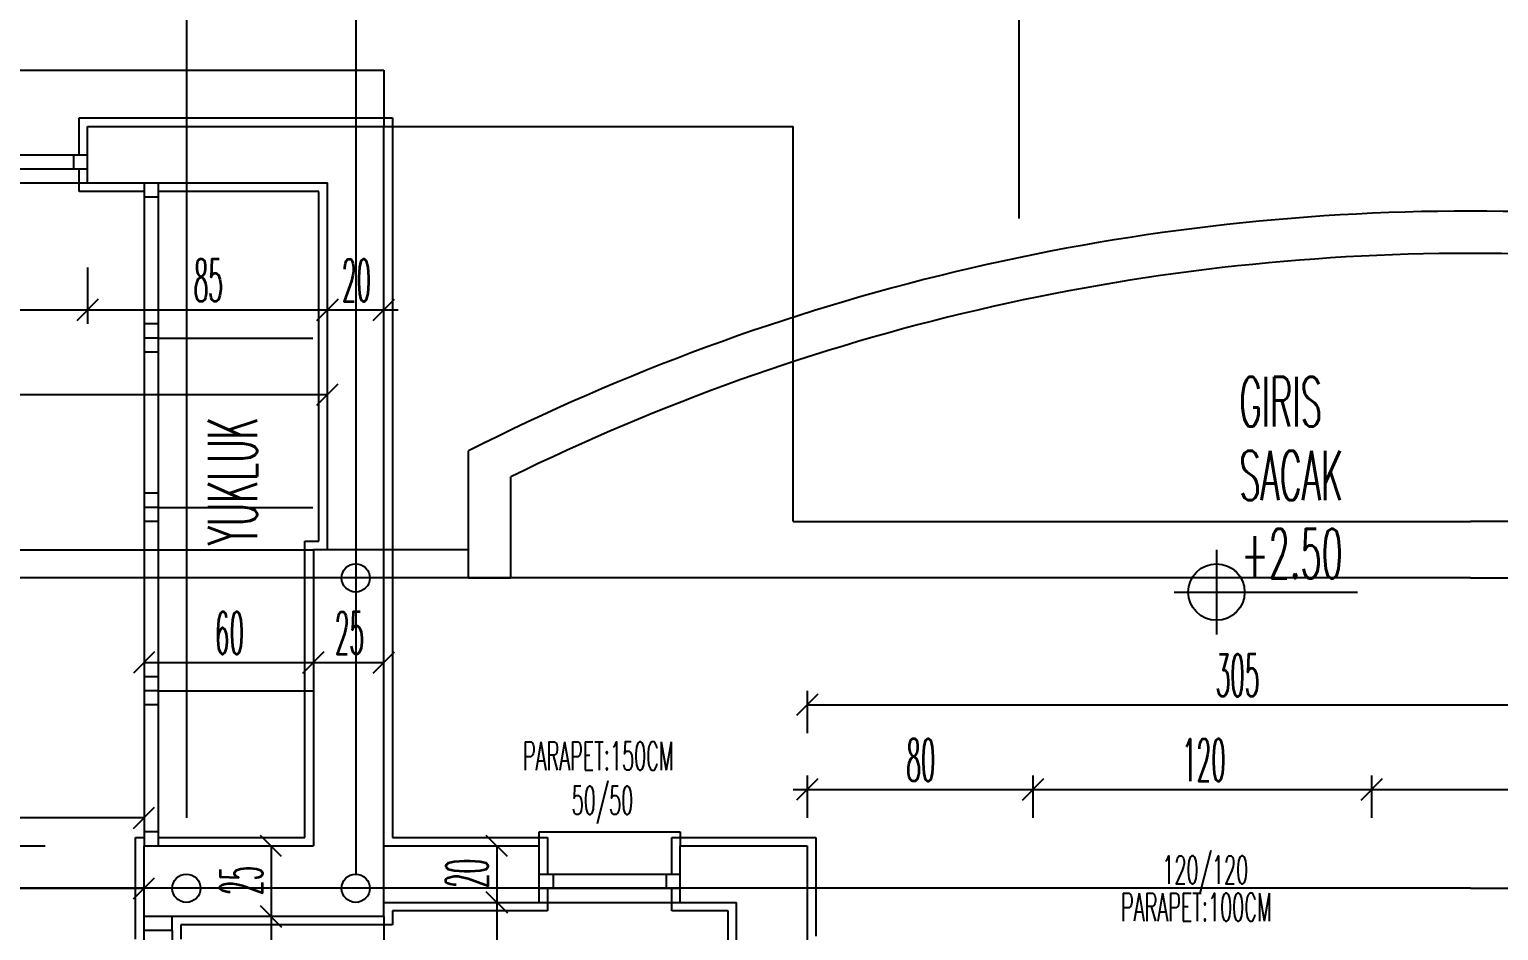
# Model space of a CAD drawing. Extents: x 78 to 306, y -397 to 18.
# Drawn here: x 276.321 to 276.4251, y -396.4846 to -396.4207 of the extents above; entities that cross this region are included whole.
import ezdxf

# ---------------------------------------------------------------- set-up
doc = ezdxf.new("R2010")
doc.units = 0
doc.header["$LTSCALE"] = 0.5
doc.header["$MEASUREMENT"] = 0
for name, pattern in [('DASHDOT2', [0.5, 0.25, -0.125, 0, -0.125]), ('DASHED', [0.75, 0.5, -0.25]), ('DOT2', [0.125, 0, -0.125])]:
    doc.linetypes.add(name, pattern=pattern)
doc.layers.get('0').update_dxf_attribs({"linetype": 'CONTINUOUS'})
for name, color, linetype in [('AKS', 5, 'DASHDOT2'), ('ASHADE', 7, 'CONTINUOUS'), ('DUVAR', 6, 'CONTINUOUS'), ('IZDUSUM', 2, 'DOT2'), ('KAPI', 1, 'CONTINUOUS'), ('KOLON', 4, 'CONTINUOUS'), ('MERDIVEN', 3, 'CONTINUOUS'), ('OLCU', 31, 'CONTINUOUS'), ('SIVA', 7, 'CONTINUOUS'), ('TARAMA', 8, 'CONTINUOUS')]:
    doc.layers.add(name, color=color, linetype=linetype)
doc.styles.add('ICMEKAN', font='romans.shx', dxfattribs={"width": 0.55, "height": 0.2})
doc.styles.add('OLCU', font='romans.shx', dxfattribs={"width": 0.6, "height": 0.125})
doc.styles.add('OLCUIC', font='ROMANS.SHX', dxfattribs={"width": 0.4, "height": 0.15})

msp = doc.modelspace()

# ---------------------------------------------------------------- linework, layer by layer
at = {"color": 0, "linetype": 'ByBlock'}
for p, q in [((276.325893941935, -396.4398098737721), (276.324393941935, -396.4413098737721)), ((276.324393941935, -396.4413098737721), (276.325893941935, -396.4398098737721)), ((276.342893941935, -396.4398098737721), (276.341393941935, -396.4413098737721)), ((276.341393941935, -396.4413098737721), (276.342893941935, -396.4398098737721)), ((276.345393941935, -396.4413098737721), (276.346893941935, -396.4398098737721)), ((276.341393941935, -396.4473098737721), (276.342893941935, -396.4458098737721)), ((276.329893941935, -396.4648098737721), (276.328393941935, -396.4663098737721)), ((276.341893941935, -396.4648098737721), (276.340393941935, -396.4663098737721)), ((276.340393941935, -396.4663098737721), (276.341893941935, -396.4648098737721)), ((276.345393941935, -396.4663098737721), (276.346893941935, -396.4648098737721)), ((276.376893941935, -396.4678098737721), (276.375393941935, -396.4693098737721)), ((276.376893941935, -396.4738098737721), (276.375393941935, -396.4753098737721)), ((276.392893941935, -396.4738098737721), (276.391393941935, -396.4753098737721)), ((276.391393941935, -396.4753098737721), (276.392893941935, -396.4738098737721)), ((276.416893941935, -396.4738098737721), (276.415393941935, -396.4753098737721)), ((276.415393941935, -396.4753098737721), (276.416893941935, -396.4738098737721)), ((276.328393941935, -396.4773098737721), (276.329893941935, -396.4758098737721)), ((276.338893941935, -396.4793098737721), (276.337393941935, -396.4778098737721)), ((276.354893941935, -396.4793098737721), (276.353393941935, -396.4778098737721)), ((276.328393941935, -396.4823098737721), (276.329893941935, -396.4808098737721)), ((276.354893941935, -396.4833098737721), (276.353393941935, -396.4818098737721)), ((276.353393941935, -396.4818098737721), (276.354893941935, -396.4833098737721)), ((276.338893941935, -396.4843098737721), (276.337393941935, -396.4828098737721)), ((276.337393941935, -396.4828098737721), (276.338893941935, -396.4843098737721))]:
    msp.add_line(p, q, dxfattribs=at)
at = {"layer": 'AKS'}
for p, q in [((276.3321439419353, -396.3515598737721), (276.3321439419353, -396.8395598737721)), ((276.3731439419353, -396.8395598737721), (276.3731439419353, -396.3515598737721)), ((276.4231439419353, -396.8395598737721), (276.4231439419353, -396.3515598737721)), ((276.3441439419353, -396.3555598737721), (276.3441439419353, -396.8355598737721)), ((276.3801439419353, -396.8355598737721), (276.3801439419353, -396.3555598737721)), ((276.4231439419353, -396.4595598737721), (276.1271439419361, -396.4595598737721)), ((276.4231439419353, -396.4595598737721), (276.7191439419346, -396.4595598737721)), ((276.4231439419353, -396.4815598737721), (276.1271439419361, -396.4815598737721)), ((276.4231439419353, -396.4815598737721), (276.7191439419346, -396.4815598737721))]:
    msp.add_line(p, q, dxfattribs=at)
at = {"layer": 'ASHADE'}
for centre in [(276.3441439419353, -396.4595598737721), (276.3321439419353, -396.4815598737721), (276.3441439419353, -396.4815598737721)]:
    msp.add_circle(centre, 0.0009999999999999432, dxfattribs=at)
at = {"layer": 'DUVAR'}
for p, q in [((276.3251439419388, -396.4275598737758), (276.3461439419274, -396.4275598737758)), ((276.3251439419388, -396.4315598737743), (276.3251439419388, -396.4275598737761)), ((276.3461439419281, -396.4575598737721), (276.3461439419274, -396.4275598737687)), ((276.3251439419388, -396.431559873776), (276.3421439419312, -396.4315598737762)), ((276.3421439419302, -396.4575598737721), (276.3421439419312, -396.4315598737762)), ((276.3461439419287, -396.4785598737745), (276.3571439419339, -396.4785598737762)), ((276.3561439419352, -396.4785598737792), (276.357143941934, -396.4785598737795)), ((276.357143941934, -396.4825598737794), (276.357143941934, -396.4785598737792)), ((276.367143941934, -396.4785598737777), (276.3761439419347, -396.4785598737789)), ((276.3671439419337, -396.4825598737797), (276.367143941934, -396.4785598737795)), ((276.3671439419337, -396.4785598737798), (276.3761439419353, -396.4785598737798)), ((276.3761439419353, -396.4785598737798), (276.3761439419353, -396.4855598737721)), ((276.3461439419353, -396.4825598737756), (276.357143941934, -396.4825598737765)), ((276.3671439419337, -396.4825598737772), (276.3711439419324, -396.4825598737775)), ((276.3671439419337, -396.4825598737797), (276.3711439419353, -396.48255987378)), ((276.3711439419353, -396.4855598737721), (276.3711439419353, -396.48255987378)), ((276.3291439419355, -396.4845598737746), (276.3291439419355, -396.4835598737721)), ((276.3311439419356, -396.4845598737746), (276.3311439419356, -396.4835598737746)), ((276.3311439419356, -396.4845598737746), (276.3291439419355, -396.4845598737746))]:
    msp.add_line(p, q, dxfattribs=at)
at = {"layer": 'IZDUSUM', "ltscale": 0.6}
for p, q in [((276.3461439419274, -396.4275598737687), (276.375143941935, -396.4275598737687)), ((276.3751439419352, -396.4555598737697), (276.3751439419345, -396.4275598737687)), ((276.3751439419345, -396.4555598737697), (276.4231439419351, -396.4555598737697)), ((276.4711439419362, -396.4555598737697), (276.4231439419356, -396.4555598737697)), ((276.2441439419353, -396.4575598737758), (276.3411439419353, -396.4575598737758)), ((276.3461439419288, -396.4835598737721), (276.346143941929, -396.5095598737758))]:
    msp.add_line(p, q, dxfattribs=at)
at = {"layer": 'KAPI', "linetype": 'Continuous'}
for p, q in [((276.243143941935, -396.4235598737721), (276.346143941935, -396.4235598737721)), ((276.346143941935, -396.4235598737721), (276.346143941935, -396.4275598737721))]:
    msp.add_line(p, q, dxfattribs=at)
at = {"layer": 'KAPI'}
for p, q in [((276.3091439419356, -396.4295598737762), (276.3251439419359, -396.4295598737762)), ((276.3241439419359, -396.4295598737762), (276.3241439419359, -396.4305598737762)), ((276.3091439419356, -396.4305598737762), (276.3251439419359, -396.4305598737762)), ((276.3091439419356, -396.4315598737761), (276.3251439419359, -396.4315598737761)), ((276.3291439419312, -396.43155987378), (276.3291439419355, -396.478559873775)), ((276.3301439419312, -396.43155987378), (276.3301439419355, -396.4785598737749)), ((276.3301439419453, -396.4325598737778), (276.3291439419453, -396.4325598737778)), ((276.3301439419453, -396.4415598737734), (276.3291439419452, -396.4415598737734)), ((276.3301439419453, -396.4425598737735), (276.3291439419452, -396.4425598737735)), ((276.3301439419453, -396.4435598737734), (276.3291439419452, -396.4435598737734)), ((276.3301439419391, -396.4535598737741), (276.3291439419391, -396.4535598737741)), ((276.3301439419391, -396.4545598737741), (276.3291439419391, -396.4545598737741)), ((276.3301439419391, -396.4555598737741), (276.3291439419391, -396.4555598737741)), ((276.3301439419391, -396.4665598737741), (276.3291439419391, -396.4665598737741)), ((276.3301439419391, -396.4675598737741), (276.3291439419391, -396.4675598737741)), ((276.3301439419391, -396.4685598737741), (276.3291439419391, -396.4685598737741)), ((276.3301439419391, -396.4775598737741), (276.3291439419391, -396.4775598737741)), ((276.3571439419337, -396.4785598737798), (276.3571439419337, -396.4775598737797)), ((276.3571439419337, -396.4775598737797), (276.3671439419337, -396.4775598737797)), ((276.3671439419337, -396.4775598737797), (276.3671439419337, -396.4785598737798)), ((276.3571439419337, -396.4805598737799), (276.3671439419337, -396.4805598737799)), ((276.3581439419337, -396.4805598737799), (276.3581439419337, -396.4815598737799)), ((276.3661439419336, -396.4805598737799), (276.3661439419336, -396.4815598737799)), ((276.3571439419337, -396.4815598737799), (276.3671439419337, -396.4815598737799)), ((276.3571439419337, -396.4825598737797), (276.3671439419337, -396.4825598737797)), ((276.3291439419355, -396.4855598737747), (276.3291439419355, -396.4845598737746)), ((276.3311439419356, -396.4845598737746), (276.3311439419356, -396.4855598737747))]:
    msp.add_line(p, q, dxfattribs=at)
at = {"layer": 'KAPI', "linetype": 'DASHED', "ltscale": 0.4}
msp.add_line((276.3911439419351, -396.6315598737721), (276.3911439419351, -396.4320840608356), dxfattribs=at)
at = {"layer": 'KAPI', "ltscale": 1.4}
for p, q in [((276.405143941935, -396.4575598737721), (276.405143941935, -396.4635598737721)), ((276.405143941935, -396.4575598737721), (276.405143941935, -396.4635598737721)), ((276.402143941935, -396.4605598737721), (276.415143941935, -396.4605598737721)), ((276.402143941935, -396.4605598737721), (276.415143941935, -396.4605598737721))]:
    msp.add_line(p, q, dxfattribs=at)
msp.add_circle((276.405143941935, -396.4605598737721), 0.002000000000000029, dxfattribs=at)
msp.add_circle((276.405143941935, -396.4605598737721), 0.002000000000000029, dxfattribs=at)
at = {"layer": 'KOLON', "linetype": 'DASHED', "ltscale": 0.4}
msp.add_line((276.391143941935, -396.4025598737721), (276.391143941935, -396.4340840608355), dxfattribs=at)
at = {"layer": 'KOLON'}
for p, q in [((276.3461439419353, -396.4575598737721), (276.3411439419353, -396.4575598737721)), ((276.3411439419353, -396.4575598737721), (276.3411439419353, -396.4785598737756)), ((276.3461439419353, -396.4835598737721), (276.3461439419353, -396.4575598737721)), ((276.3291439419355, -396.4835598737721), (276.3291439419355, -396.4785598737751)), ((276.3291439419355, -396.4785598737751), (276.3411439419353, -396.4785598737756)), ((276.3461439419288, -396.4835598737721), (276.3291439419355, -396.4835598737721))]:
    msp.add_line(p, q, dxfattribs=at)
at = {"layer": 'OLCU', "ltscale": 1.4}
for p, q in [((276.325143941935, -396.4375598737721), (276.325143941935, -396.4415598737721)), ((276.208143941935, -396.4405598737721), (276.347143941935, -396.4405598737721)), ((276.309143941935, -396.4405598737721), (276.325143941935, -396.4405598737721)), ((276.325143941935, -396.4405598737721), (276.342143941935, -396.4405598737721)), ((276.342143941935, -396.4405598737721), (276.346143941935, -396.4405598737721)), ((276.243143941935, -396.4465598737721), (276.342143941935, -396.4465598737721)), ((276.329143941935, -396.4655598737721), (276.341143941935, -396.4655598737721)), ((276.341143941935, -396.4655598737721), (276.346143941935, -396.4655598737721)), ((276.376143941935, -396.4675598737721), (276.376143941935, -396.4705598737721)), ((276.376143941935, -396.4685598737721), (276.437143941935, -396.4685598737721)), ((276.376143941935, -396.4735598737721), (276.376143941935, -396.4765598737721)), ((276.392143941935, -396.4735598737721), (276.392143941935, -396.4765598737721)), ((276.416143941935, -396.4735598737721), (276.416143941935, -396.4765598737721)), ((276.375143941935, -396.4745598737721), (276.438143941935, -396.4745598737721)), ((276.376143941935, -396.4745598737721), (276.392143941935, -396.4745598737721)), ((276.392143941935, -396.4745598737721), (276.416143941935, -396.4745598737721)), ((276.416143941935, -396.4745598737721), (276.437143941935, -396.4745598737721)), ((276.329143941935, -396.4765598737721), (276.243143941935, -396.4765598737721)), ((276.319143941935, -396.4785598737721), (276.322143941935, -396.4785598737721)), ((276.338143941935, -396.4785598737721), (276.338143941935, -396.4835598737721)), ((276.354143941935, -396.4785598737721), (276.354143941935, -396.4825598737721)), ((276.305143941935, -396.4815598737721), (276.329143941935, -396.4815598737721)), ((276.354143941935, -396.4825598737721), (276.354143941935, -396.5095598737721)), ((276.338143941935, -396.4835598737721), (276.338143941935, -396.5095598737721))]:
    msp.add_line(p, q, dxfattribs=at)
at = {"layer": 'SIVA', "ltscale": 1.4}
for p, q in [((276.3245439419388, -396.4295598737762), (276.3245439419388, -396.4269598737758)), ((276.3245439419388, -396.4269598737758), (276.3467439419272, -396.4269598737758)), ((276.3467439419272, -396.4269598737758), (276.3467439419281, -396.4575598737721)), ((276.3245439419388, -396.432159873776), (276.3245439419388, -396.4305598737762)), ((276.3291439419313, -396.432159873776), (276.3245439419388, -396.432159873776)), ((276.3415439419311, -396.4321598737762), (276.3301439419313, -396.4321598737761)), ((276.3415439419302, -396.4569598737721), (276.3415439419311, -396.4321598737762)), ((276.3405439419353, -396.4779598737756), (276.3405439419353, -396.4569598737721)), ((276.3405439419353, -396.4569598737721), (276.3415439419302, -396.4569598737721)), ((276.3467439419281, -396.4575598737721), (276.3467439419338, -396.4779598737746)), ((276.3285439419355, -396.4835598737721), (276.3285439419355, -396.4779598737751)), ((276.3285439419355, -396.4779598737751), (276.3291439419355, -396.4779598737751)), ((276.3301439419354, -396.4779598737751), (276.3405439419353, -396.4779598737756)), ((276.3467439419338, -396.4779598737746), (276.3577439419342, -396.4779598737763)), ((276.3577439419342, -396.4779598737763), (276.3577439419331, -396.4805598737799)), ((276.3665439419338, -396.4805598737799), (276.366543941934, -396.4779598737798)), ((276.366543941934, -396.4779598737798), (276.3767439419353, -396.4779598737798)), ((276.3767439419353, -396.4779598737798), (276.3767439419353, -396.4849598737721)), ((276.3577439419325, -396.4815598737799), (276.3577439419318, -396.4831598737766)), ((276.3665439419336, -396.4831598737796), (276.3665439419337, -396.4815598737799)), ((276.3285439419355, -396.4851598737746), (276.3285439419355, -396.4835598737721)), ((276.3577439419318, -396.4831598737766), (276.3467439419353, -396.4831598737757)), ((276.3467439419353, -396.4831598737757), (276.3467439419353, -396.4841598737721)), ((276.3705439419353, -396.4831598737799), (276.3665439419336, -396.4831598737796)), ((276.3705439419353, -396.485559873772), (276.3705439419353, -396.4831598737799)), ((276.3467439419353, -396.4841598737721), (276.3317439419356, -396.4841598737721)), ((276.3317439419356, -396.4841598737721), (276.3317439419356, -396.4851598737746))]:
    msp.add_line(p, q, dxfattribs=at)
at = {"layer": 'TARAMA'}
for p, q in [((276.3301141335827, -396.4425598737721), (276.3411141335827, -396.4425598737721)), ((276.3521439419354, -396.4595598737759), (276.3521439419349, -396.4505598737721)), ((276.3551439419356, -396.4595598737762), (276.3551439419356, -396.4523999430706)), ((276.3301141335827, -396.4545598737721), (276.3411141335827, -396.4545598737721)), ((276.3521439419357, -396.4595598737759), (276.3521439419354, -396.4552997095516)), ((276.3521439419354, -396.4575598737763), (276.3461439419283, -396.4575598737769)), ((276.3521439419354, -396.4595598737762), (276.3551439419356, -396.4595598737762)), ((276.3301141335827, -396.4675598737721), (276.3411141335827, -396.4675598737721))]:
    msp.add_line(p, q, dxfattribs=at)
for centre, radius, start, end in [((276.4231299180959, -396.5902660095654), 0.1567061364139614, 89.99487252489386, 116.9355436543225), ((276.4231579657748, -396.5902660095654), 0.1567061364139614, 63.06445634567752, 90.00512747510615), ((276.4231306267126, -396.5903817048288), 0.1538218316261668, 89.99504032644056, 116.2304937721986), ((276.423157257158, -396.5903817048288), 0.1538218316261668, 63.76950622780137, 90.00495967355943)]:
    msp.add_arc(centre, radius, start, end, dxfattribs=at)

# ---------------------------------------------------------------- texts
at = {"layer": 'KAPI', "ltscale": 1.4, "style": 'OLCU', "width": 0.5}
for s, p in [('GIRIS', (276.40677126749, -396.4488178208324)), ('SACAK', (276.40677126749, -396.4540435869455)), ('+2.50', (276.4068989506467, -396.4595896914342))]:
    msp.add_text(s, height=0.0035, dxfattribs=at).set_placement(p)
at = {"layer": 'KAPI', "linetype": 'Continuous', "style": 'ICMEKAN', "width": 0.5}
for s, p in [('PARAPET:150CM', (276.3559911240919, -396.4731826543356)), ('50/50', (276.3594468244031, -396.4763230264891)), ('120/120', (276.4013092857955, -396.4812544056696)), ('120/120', (276.4013092857955, -396.4812544056696)), ('PARAPET:100CM', (276.3983744387327, -396.4838986009421)), ('PARAPET:100CM', (276.3983744387327, -396.4838986009421))]:
    msp.add_text(s, height=0.002, dxfattribs=at).set_placement(p)
at = {"layer": 'MERDIVEN', "linetype": 'ByBlock', "style": 'OLCU', "width": 0.5}
msp.add_text('YUKLUK', height=0.0035, rotation=90, dxfattribs=at).set_placement((276.3371556656919, -396.4572407034274))
at = {"layer": 'OLCU', "style": 'OLCUIC', "width": 0.4}
for s, p in [('85', (276.3326725133636, -396.4399598737721)), ('20', (276.3431725133636, -396.4399598737721)), ('60', (276.3341725133636, -396.4649598737721)), ('25', (276.3426725133636, -396.4649598737721)), ('305', (276.4051010847921, -396.4679598737721)), ('80', (276.3831725133636, -396.4739598737721)), ('120', (276.4027153705064, -396.4739598737721))]:
    msp.add_text(s, height=0.003, dxfattribs=at).set_placement(p)
for s, p in [('20', (276.353543941935, -396.4815313023435)), ('25', (276.337543941935, -396.4820313023435))]:
    msp.add_text(s, height=0.003, rotation=90, dxfattribs=at).set_placement(p)

doc.saveas('drawing.dxf')
